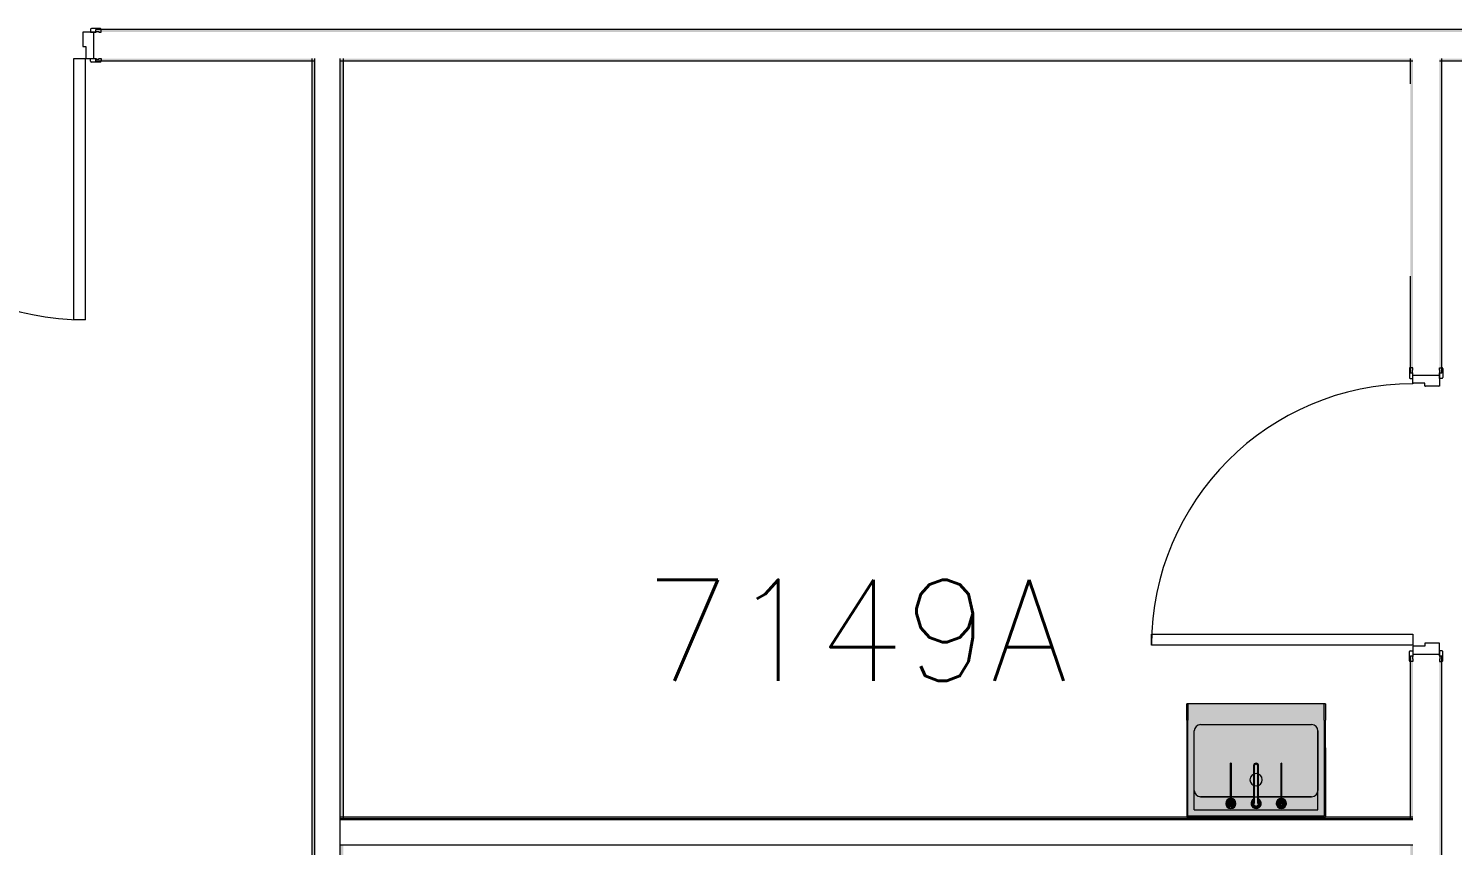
# Model space of a CAD drawing. Header units: millimetres. Extents: x -68474 to 336725, y -113450 to 40976.
# Drawn here: x 190159 to 195805, y -31396 to -28159 of the extents above; entities that cross this region are included whole.
import ezdxf

# ---------------------------------------------------------------- set-up
doc = ezdxf.new("R2010")
doc.units = ezdxf.units.MM
doc.header["$LTSCALE"] = 900
for name, color, linetype, lineweight in [('A-DETL-GENF', 92, 'Continuous', 15), ('A-DOOR', 31, 'Continuous', 15), ('A-WALL', 113, 'Continuous', 15), ('I-WALL', 2, 'Continuous', 15), ('P-SANR-FIXT', 6, 'Continuous', 15)]:
    doc.layers.add(name, color=color, linetype=linetype, lineweight=lineweight)
doc.layers.add('s5152a$0$ROOM-NO', color=4, linetype='Continuous')
doc.styles.add('s5152a$0$STANDARD', font='SIMPLEX')

# ---------------------------------------------------------------- blocks, each defined once
blk = doc.blocks.new('Basic Wall _ A-Gypsum Block-Internal-100mm-WithSkimCoat - ___-2801829-Level 7 - Proposed Works_GBP Submission 1')
at = {"layer": 'I-WALL'}
blk.add_hatch(color=31, dxfattribs=at).paths.add_polyline_path([(195776.8, -28172.5), (196045, -28172.5), (196045, -28162.5), (190425.1, -28162.5), (190425.1, -28172.5), (193737.6, -28172.5)], flags=0)
for p in [(190425.1, -28172.5), (196045, -28162.5)]:
    blk.add_line(p, (190425.1, -28162.5), dxfattribs=at)
blk = doc.blocks.new('Basic Wall _ A-Gypsum Block-Internal-100mm-WithSkimCoat - ___-2801828-Level 7 - Proposed Works_GBP Submission 1')
at = {"layer": 'I-WALL'}
h = blk.add_hatch(color=31, dxfattribs=at)
h.paths.add_polyline_path([(196045, -28287.5), (196045, -28277.5), (195752.6, -28277.5), (195752.6, -28287.5), (195776.8, -28287.5)], flags=0)
h.paths.add_polyline_path([(195282.3, -28287.5), (195647.6, -28287.5), (195647.6, -28277.5), (191396.5, -28277.5), (191396.5, -28287.5), (193737.6, -28287.5)], flags=0)
h.paths.add_polyline_path([(191291.5, -28287.5), (191291.5, -28277.5), (190425.1, -28277.5), (190425.1, -28287.5)], flags=0)
for p, q in [((190425.1, -28287.5), (190425.1, -28277.5)), ((191291.5, -28287.5), (190425.1, -28287.5)), ((195647.6, -28287.5), (191396.5, -28287.5)), ((196045, -28287.5), (195752.6, -28287.5))]:
    blk.add_line(p, q, dxfattribs=at)
blk = doc.blocks.new('Basic Wall _ A-Gypsum Block-Internal-100mm-WithSkimCoat - ___-2801805-Level 7 - Proposed Works_GBP Submission 1')
at = {"layer": 'I-WALL'}
h = blk.add_hatch(color=31, dxfattribs=at)
h.paths.add_polyline_path([(191281.5, -40122.5), (191291.5, -40122.5), (191291.5, -34047.5), (191281.5, -34047.5), (191281.5, -39874.6)], flags=0)
h.paths.add_polyline_path([(191281.5, -33942.5), (191291.5, -33942.5), (191291.5, -28277.5), (191281.5, -28277.5), (191281.5, -33702.4)], flags=0)
blk.add_line((191281.5, -28277.5), (191281.5, -33942.5), dxfattribs=at)
blk = doc.blocks.new('Basic Wall _ A-Gypsum Block-Internal-100mm-WithSkimCoat - ___-2801804-Level 7 - Proposed Works_GBP Submission 1')
at = {"layer": 'I-WALL'}
h = blk.add_hatch(color=31, dxfattribs=at)
h.paths.add_polyline_path([(191396.5, -40122.5), (191406.5, -40122.5), (191406.5, -39525.7), (191396.5, -39525.7), (191396.5, -39874.6)], flags=0)
h.paths.add_polyline_path([(191406.5, -39420.7), (191406.5, -38712.5), (191396.5, -38712.5), (191396.5, -39420.7)], flags=0)
h.paths.add_polyline_path([(191396.5, -38607.5), (191406.5, -38607.5), (191406.5, -37365), (191404, -37365), (191404, -37260), (191406.5, -37260), (191406.5, -35275), (191404, -35275), (191404, -34525), (191406.5, -34525), (191406.5, -34517.5), (191404, -34517.5), (191404, -34412.5), (191406.5, -34412.5), (191406.5, -31397.5), (191396.5, -31397.5), (191396.5, -38022.9)], flags=0)
h.paths.add_polyline_path([(191406.5, -31292.5), (191406.5, -28277.5), (191396.5, -28277.5), (191396.5, -31292.5)], flags=0)
blk.add_line((191406.5, -28277.5), (191406.5, -31292.5), dxfattribs=at)
blk = doc.blocks.new('Basic Wall _ A-Gypsum Block-Internal-100mm-WithSkimCoat - ___-2801871-Level 7 - Proposed Works_GBP Submission 1')
at = {"layer": 'I-WALL'}
for points in [[(195752.6, -29525), (195762.6, -29525), (195762.6, -28277.5), (195752.6, -28277.5), (195752.6, -28288.7)], [(195752.6, -32641.8), (195762.6, -32641.8), (195762.6, -30645), (195752.6, -30645), (195752.6, -32468)]]:
    blk.add_hatch(color=31, dxfattribs=at).paths.add_polyline_path(points, flags=0)
for p, q in [((195762.6, -29525), (195762.6, -28277.5)), ((195762.6, -29525), (195752.6, -29525)), ((195752.6, -30645), (195762.6, -30645)), ((195762.6, -32641.8), (195762.6, -30645))]:
    blk.add_line(p, q, dxfattribs=at)
blk = doc.blocks.new('Basic Wall _ A-Gypsum Block-Internal-100mm-WithSkimCoat - ___-2801870-Level 7 - Proposed Works_GBP Submission 1')
at = {"layer": 'I-WALL'}
blk.add_hatch(color=31, dxfattribs=at).paths.add_polyline_path([(195647.6, -29525), (195647.6, -28277.5), (195637.6, -28277.6), (195637.6, -29525)], flags=0)
h = blk.add_hatch(color=31, dxfattribs=at)
h.paths.add_polyline_path([(195647.6, -32641.8), (195647.6, -31397.5), (195637.6, -31397.5), (195637.6, -32641.8), (195643.4, -32641.8)], flags=0)
h.paths.add_polyline_path([(195637.6, -31292.5), (195647.6, -31292.5), (195647.6, -30645), (195637.6, -30645), (195637.6, -31233.6)], flags=0)
for p, q in [((195637.6, -28378), (195637.6, -28277.5)), ((195637.6, -29525), (195637.6, -29139.8)), ((195647.6, -29525), (195637.6, -29525)), ((195637.6, -30645), (195647.6, -30645)), ((195637.6, -31292.5), (195637.6, -30645))]:
    blk.add_line(p, q, dxfattribs=at)
blk = doc.blocks.new('A-Generic-Doorset-Single_Internal-RyderBP - Type 02 - 1120 x 2100mm _ L20_TBC _ GRP Leaf  _ GRP Frame _ dB-4782836-Level 7 - Proposed Works_GBP Submission 1')
at = {"layer": 'A-DETL-GENF'}
for p, q in [((-532, 52.5), (-532, 63.5)), ((-529, 66.5), (-493, 66.5)), ((-490, 63.5), (-490, 52.5)), ((590, 63.5), (590, 52.5)), ((590, 63.5), (590, 52.5)), ((629, 66.5), (593, 66.5)), ((629, 66.5), (593, 66.5)), ((632, 52.5), (632, 63.5)), ((632, 52.5), (632, 63.5)), ((-522, 52.5), (-532, 52.5)), ((-522, 54.5), (-522, 52.5)), ((-512, 54.5), (-522, 54.5)), ((-512, 52.5), (-512, 54.5)), ((-490, 52.5), (-512, 52.5)), ((590, 52.5), (612, 52.5)), ((590, 52.5), (612, 52.5)), ((612, 54.5), (622, 54.5)), ((612, 52.5), (612, 54.5)), ((612, 54.5), (622, 54.5)), ((612, 52.5), (612, 54.5)), ((622, 54.5), (622, 52.5)), ((622, 54.5), (622, 52.5)), ((622, 52.5), (632, 52.5)), ((622, 52.5), (632, 52.5)), ((-522, -52.5), (-532, -52.5)), ((-532, -52.5), (-532, -63.5)), ((-522, -54.5), (-522, -52.5)), ((-512, -54.5), (-522, -54.5)), ((-512, -52.5), (-512, -54.5)), ((-490, -52.5), (-512, -52.5)), ((-490, -63.5), (-490, -52.5)), ((524, -1088.5), (524, -52.5)), ((524, -52.5), (568, -52.5)), ((568, -52.5), (568, -1088.5)), ((590, -52.5), (612, -52.5)), ((590, -63.5), (590, -52.5)), ((590, -52.5), (612, -52.5)), ((590, -63.5), (590, -52.5)), ((612, -52.5), (612, -54.5)), ((612, -52.5), (612, -54.5)), ((612, -54.5), (622, -54.5)), ((612, -54.5), (622, -54.5)), ((622, -52.5), (632, -52.5)), ((622, -54.5), (622, -52.5)), ((622, -52.5), (632, -52.5)), ((622, -54.5), (622, -52.5)), ((632, -52.5), (632, -63.5)), ((632, -52.5), (632, -63.5)), ((-529, -66.5), (-493, -66.5)), ((629, -66.5), (593, -66.5)), ((629, -66.5), (593, -66.5)), ((568, -1088.5), (524, -1088.5))]:
    blk.add_line(p, q, dxfattribs=at)
for centre, radius, start, end in [((-529, 63.5), 3, 90, 180), ((-493, 63.5), 3, 360, 90), ((593, 63.5), 3, 90, 180), ((593, 63.5), 3, 90, 180), ((629, 63.5), 3, 360, 90), ((629, 63.5), 3, 360, 90), ((568, -52.5), 1036, 180, 270), ((-529, -63.5), 3, 180, 270), ((-493, -63.5), 3, 270, 360), ((593, -63.5), 3, 180, 270), ((593, -63.5), 3, 180, 270), ((629, -63.5), 3, 270, 360), ((629, -63.5), 3, 270, 360)]:
    blk.add_arc(centre, radius, start, end, dxfattribs=at)
at = {"layer": 'A-DOOR'}
for p, q in [((-510, 52.5), (-462, 52.5)), ((-510, 52.5), (-459, 52.5)), ((-503, -52.5), (-503, 52.5)), ((-459, 52.5), (-459, -5.5)), ((-459, 49.5), (-459, -2.5)), ((559, 52.5), (559, -5.5)), ((610, 52.5), (559, 52.5)), ((559, 49.5), (559, -2.5)), ((610, 52.5), (562, 52.5)), ((603, -52.5), (603, 52.5)), ((-474, -52.5), (-510, -52.5)), ((-471, -52.5), (-510, -52.5)), ((-471, -5.5), (-471, -49.5)), ((-462, -5.5), (-471, -5.5)), ((-471, -5.5), (-471, -52.5)), ((-459, -5.5), (-471, -5.5)), ((559, -5.5), (571, -5.5)), ((562, -5.5), (571, -5.5)), ((571, -5.5), (571, -52.5)), ((571, -52.5), (610, -52.5))]:
    blk.add_line(p, q, dxfattribs=at)
for centre, start, end in [((-462, 49.5), 360, 90), ((562, 49.5), 90, 180), ((-474, -49.5), 270, 360), ((-462, -2.5), 270, 360), ((562, -2.5), 180, 270)]:
    blk.add_arc(centre, 3, start, end, dxfattribs=at)
blk = doc.blocks.new('Basic Wall _ A-Gypsum Block-Internal-100mm-WithSkimCoat - ___-2801910-Level 7 - Proposed Works_GBP Submission 1')
at = {"layer": 'I-WALL'}
blk.add_hatch(color=31, dxfattribs=at).paths.add_polyline_path([(195296, -31292.5), (195647.6, -31292.5), (195647.6, -31282.5), (195301, -31282.5), (195301, -31285), (194751, -31285), (194751, -31282.5), (191396.5, -31282.5), (191396.5, -31292.5), (195271, -31292.5)], flags=0)
for p, q in [((191396.5, -31282.5), (194751, -31282.5)), ((195301, -31282.5), (195647.6, -31282.5))]:
    blk.add_line(p, q, dxfattribs=at)
blk = doc.blocks.new('BASIN TYPE B - Wall mounted sink with 200mm min_ upstand on back and both sides - all stainless steel grade 316 finish-V7-Level 7 - Proposed Works_GBP Submission 1')
at = {"layer": 'P-SANR-FIXT'}
for points in [[(-241, 500), (-275, 500), (-275, 115), (-270, 115), (-270, 495), (270, 495), (270, 115), (275, 115), (275, 500), (13.9, 500)], [(-100, 465), (-114.1, 459.1), (-120, 445), (-113.5, 430.6), (-101, 425.4), (-101.8, 436), (-108.7, 440.5), (-107.8, 450.5), (-100, 455)], [(-100, 455), (-108.7, 450), (-107.8, 439.5), (-107.8, 440.5), (-106.7, 450.1), (-100, 454)], [(-100, 454), (-107.8, 448.6), (-106.9, 440), (-100, 436), (-100, 447.6), (-102.2, 446.4), (-100, 450)], [(-100, 465), (-99.1, 454.5), (-91.3, 449.5), (-92.2, 439.5), (-99, 435), (-99, 425.4), (-85.9, 430.9), (-80, 445), (-85.9, 459.1), (-96.2, 463.4)], [(-100, 455), (-100, 454), (-92.2, 448.6), (-92.8, 440.2), (-91.3, 441.9), (-92.2, 450.5), (-98.2, 454)], [(-100, 454), (-100, 442.4), (-97.8, 443.6), (-100, 440), (-100, 436), (-92.2, 440.5), (-93.1, 450)], [(0.1, 465), (-14, 459.1), (-19.9, 445), (-14, 430.9), (-7.5, 428.1), (-6.4, 451.3), (0.1, 455)], [(0.1, 455), (-8.6, 450), (-7.5, 445), (-6.5, 448.8), (-3.8, 451.5), (0.1, 453.1)], [(0, 452.5), (-3.8, 451.5), (-6.6, 448.6), (-7.5, 445), (-7, 294.3), (-3.8, 290.3), (1.3, 289.4), (5.8, 292), (7.5, 297), (7.2, 446.9), (5.2, 445.3), (6.5, 448.8), (3.7, 451.5), (1.9, 452.2)], [(0.1, 465), (0.1, 455), (8.8, 450), (8.8, 440), (7.5, 437.9), (7.5, 428.1), (14.2, 430.9), (20.1, 445), (13.9, 459.3), (3.9, 463.4)], [(0.1, 455), (0.1, 452.5), (3.7, 451.5), (6.4, 448.6), (6.5, 446.3), (7.2, 446.9), (8.8, 440), (8.8, 450), (1.9, 453.9)], [(100, 465), (85.9, 459.1), (80, 445), (85.9, 430.9), (99, 425.4), (98.2, 436), (91.3, 440.5), (92.2, 450.5), (100, 455)], [(100, 455), (91.3, 450), (92.2, 439.5), (92.2, 440.5), (92.2, 449.5), (100, 454)], [(100, 454), (92.2, 448.6), (93.1, 440), (100, 436), (100, 450)], [(100, 465), (101, 454.4), (108.7, 449.5), (107.8, 439.5), (101, 435), (101, 425.4), (114.1, 430.9), (120, 445), (114.1, 459.1), (103.5, 463.5)], [(100, 455), (100, 454), (107.8, 448.6), (107.8, 440.5), (108.7, 441), (107.8, 450.5), (101.8, 454)], [(100, 454), (100, 436), (107.8, 440.5), (106.9, 450)], [(-99, 435), (-101, 435), (-100, 393), (-99, 393)], [(100, 435), (99, 435), (100, 393), (101, 393), (101, 435)], [(-101, 393), (-101, 357.7), (-99, 357.7), (-99, 393)], [(-101, 357.7), (-101, 313.8), (-99, 313.8), (-99, 357.7)], [(99, 393), (99, 357.7), (101, 357.7), (101, 393)], [(99, 357.7), (99, 313.8), (101, 313.8), (101, 357.7)], [(-99, 313.8), (-101, 313.8), (-101, 306), (-99, 306), (-99, 309)], [(-101, 300), (-101, 290), (-99, 290), (-99, 300)], [(-8.7, 300), (-9.9, 294.3), (-8.7, 290), (-5, 286.3), (0, 285), (5, 286.3), (8.8, 290.3), (9.9, 295.8), (8.7, 300), (3.8, 290.3), (-1.5, 289.4), (-5.8, 292), (-7.5, 297)], [(99, 313.8), (99, 306), (101, 306), (101, 313.8)], [(99, 300), (99, 290), (101, 290), (101, 300)]]:
    blk.add_hatch(color=51, dxfattribs=at).paths.add_polyline_path(points, flags=0)
h = blk.add_hatch(color=51, dxfattribs=at)
h.paths.add_polyline_path([(270, 495), (-270, 495), (-270, 50), (270, 50.8), (270, 492.5)], flags=0)
h.paths.add_polyline_path([(-100, 465), (-85.9, 459.1), (-80, 445), (-85.9, 430.9), (-99, 425), (-99, 418), (-7.5, 418), (-7.5, 428.1), (-14, 430.9), (-19.9, 445), (-14, 459.1), (0.1, 465), (14.2, 459.1), (20.1, 445), (13.9, 430.7), (7.5, 427.9), (7.5, 418), (99, 418), (99, 425.4), (85.9, 430.9), (80.5, 446.2), (85.9, 459.1), (100, 465), (114.1, 459.1), (120, 445), (114.1, 430.9), (101, 425), (101, 418), (226.5, 417.1), (232.5, 414.6), (237.7, 410.7), (241.7, 405.5), (244.1, 399.4), (245, 393), (244.1, 150.6), (241.7, 144.5), (237.7, 139.3), (232.5, 135.4), (226.5, 132.9), (220, 132), (-226.5, 132.9), (-232.5, 135.4), (-238.1, 140), (-241.7, 144.5), (-244.1, 150.6), (-245, 157), (-244.1, 399.4), (-241, 406.3), (-237.7, 410.7), (-232.5, 414.6), (-226.5, 417.1), (-220, 418), (-101, 418), (-101, 425.4), (-114.1, 430.9), (-120, 445), (-114.1, 459.1), (-102.2, 464.1)], flags=0)
h.paths.add_polyline_path([(-100, 449.8), (-102.2, 446.4), (-100, 448.6), (-100, 449.5)], flags=0)
h.paths.add_polyline_path([(-97.8, 443.6), (-100, 441.9), (-98.9, 441.9), (-98.5, 442.4)], flags=0)
h = blk.add_hatch(color=51, dxfattribs=at)
h.paths.add_polyline_path([(-99, 418), (-99, 306), (-101, 306), (-101, 418), (-226.5, 417.1), (-232.5, 414.6), (-237.7, 410.7), (-241.7, 405.5), (-244.1, 399.4), (-245, 393), (-244.1, 150.6), (-241, 143.7), (-237.7, 139.3), (-232.5, 135.4), (-226.5, 132.9), (-220, 132), (226.5, 132.9), (232.5, 135.4), (238.1, 140), (241.7, 144.5), (244.1, 150.6), (245, 157), (244.1, 399.4), (241.7, 405.5), (237.7, 410.7), (232.5, 414.6), (226.5, 417.1), (220, 418), (101, 417.1), (101, 306), (99, 306), (99, 418), (7.5, 418), (8.7, 300), (9.9, 294.3), (8.7, 290), (4.6, 286.2), (-0.2, 285), (-5, 286.3), (-8.7, 290), (-9.9, 295.8), (-8.7, 300), (-7.5, 300), (-7.5, 418), (-9.6, 418)], flags=0)
h.paths.add_polyline_path([(99, 300), (101, 300), (101, 290), (99, 290), (99, 294.3)], flags=0)
h.paths.add_polyline_path([(-101, 300), (-99, 300), (-99, 290), (-101, 290), (-101, 294.3)], flags=0)
h = blk.add_hatch(color=51, dxfattribs=at)
h.paths.add_polyline_path([(-270, 115), (-275, 115), (-275, 50), (-270, 50), (-270, 98.2)], flags=0)
h.paths.add_polyline_path([(270, 115), (270, 50), (275, 50), (275, 115)], flags=0)
for p, q in [((-275, 500), (275, 500)), ((-275, 224), (-275, 500)), ((275, 500), (-275, 500)), ((-275, 500), (-275, 115)), ((-270, 495), (270, 495)), ((-270, 115), (-270, 495)), ((245, 470), (-245, 470)), ((-245, 470), (-245, 157)), ((245, 470), (245, 157)), ((270, 495), (270, 115)), ((275, 224), (275, 500)), ((275, 115), (275, 500)), ((220, 418), (-220, 418)), ((-220, 418), (-101, 418)), ((-100, 285), (-100, 445)), ((-99, 418), (-7.5, 418)), ((-9.6, 427.5), (-9.6, 295)), ((7.5, 418), (99, 418)), ((9.6, 427.4), (9.6, 295)), ((100, 445), (100, 285)), ((101, 418), (220, 418)), ((-245, 157), (-245, 393)), ((245, 393), (245, 157)), ((-275, 50), (-275, 115)), ((-270, 115), (-270, 50)), ((220, 132), (-220, 132)), ((220, 132), (-220, 132)), ((270, 50), (270, 115)), ((275, 115), (275, 50)), ((-275, 50), (-270, 50)), ((-270, 50), (270, 50)), ((270, 50), (275, 50))]:
    blk.add_line(p, q, dxfattribs=at)
at = {"layer": 'P-SANR-FIXT', "lineweight": 5}
for p, q in [((-101, 393), (-101, 435)), ((-99, 435), (-101, 435)), ((-99, 435), (-99, 393)), ((99, 393), (99, 435)), ((99, 435), (101, 435)), ((101, 435), (101, 393)), ((-101, 357.7), (-101, 393)), ((-101, 313.8), (-101, 357.7)), ((-99, 357.7), (-101, 357.7)), ((-99, 393), (-99, 357.7)), ((-99, 357.7), (-99, 313.8)), ((99, 357.7), (99, 393)), ((99, 313.8), (99, 357.7)), ((99, 357.7), (101, 357.7)), ((101, 393), (101, 357.7)), ((101, 357.7), (101, 313.8)), ((-101, 305), (-101, 313.8)), ((-99, 313.8), (-101, 313.8)), ((-99, 305), (-101, 305)), ((-101, 300), (-101, 305)), ((-101, 290), (-101, 300)), ((-101, 285), (-101, 290)), ((-101, 289.8), (-101, 285)), ((-101, 285), (-99, 285)), ((-99, 313.8), (-99, 305)), ((-99, 305), (-99, 300)), ((-99, 300), (-99, 290)), ((-99, 290), (-99, 285)), ((-99, 285), (-99, 289.8)), ((99, 305), (99, 313.8)), ((99, 313.8), (101, 313.8)), ((101, 305), (99, 305)), ((99, 300), (99, 305)), ((99, 290), (99, 300)), ((99, 285), (99, 290)), ((99, 289.8), (99, 285)), ((99, 285), (101, 285)), ((101, 313.8), (101, 305)), ((101, 305), (101, 300)), ((101, 300), (101, 290)), ((101, 290), (101, 285)), ((101, 285), (101, 289.8))]:
    blk.add_line(p, q, dxfattribs=at)
at = {"layer": 'P-SANR-FIXT', "lineweight": 5, "flags": 128}
for points in [[(-7.5, 445), (-7.5, 444.9), (-7.5, 444.8), (-7.5, 444.5), (-7.5, 444), (-7.5, 443.5), (-7.5, 442.9), (-7.5, 442.1), (-7.5, 441.2), (-7.5, 440.2), (-7.5, 439.1), (-7.5, 437.9), (-7.5, 436.5), (-7.5, 435.1), (-7.5, 433.5), (-7.5, 431.9), (-7.5, 430.2), (-7.5, 428.3), (-7.5, 426.4), (-7.5, 424.4), (-7.5, 422.3), (-7.5, 420.1), (-7.5, 417.8), (-7.5, 415.4), (-7.5, 413), (-7.5, 410.5), (-7.5, 408), (-7.5, 405.3), (-7.5, 402.7), (-7.5, 400), (-7.5, 397.2), (-7.5, 394.4), (-7.5, 391.5), (-7.5, 388.6), (-7.5, 385.7), (-7.5, 382.7), (-7.5, 379.8), (-7.5, 376.8), (-7.5, 373.8), (-7.5, 370.8), (-7.5, 367.8), (-7.5, 364.8), (-7.5, 361.8), (-7.5, 358.9), (-7.5, 355.9), (-7.5, 353), (-7.5, 350.1), (-7.5, 347.2), (-7.5, 344.3), (-7.5, 341.5), (-7.5, 338.8), (-7.5, 336.1), (-7.5, 333.4), (-7.5, 330.8), (-7.5, 328.3), (-7.5, 325.9), (-7.5, 323.5), (-7.5, 321.2), (-7.5, 318.9), (-7.5, 316.8), (-7.5, 314.7), (-7.5, 312.7), (-7.5, 310.8), (-7.5, 309), (-7.5, 307.3), (-7.5, 305.7), (-7.5, 304.2), (-7.5, 302.8), (-7.5, 301.6), (-7.5, 300.4), (-7.5, 299.3), (-7.5, 298.4), (-7.5, 297.6), (-7.5, 297)], [(7.5, 297), (7.5, 297.7), (7.5, 298.5), (7.5, 299.5), (7.5, 300.6), (7.5, 301.8), (7.5, 303.1), (7.5, 304.5), (7.5, 306), (7.5, 307.6), (7.5, 309.3), (7.5, 311.2), (7.5, 313.1), (7.5, 315.1), (7.5, 317.1), (7.5, 319.3), (7.5, 321.6), (7.5, 323.9), (7.5, 326.3), (7.5, 328.8), (7.5, 331.3), (7.5, 333.9), (7.5, 336.6), (7.5, 339.3), (7.5, 342), (7.5, 344.8), (7.5, 347.7), (7.5, 350.6), (7.5, 353.5), (7.5, 356.4), (7.5, 359.4), (7.5, 362.4), (7.5, 365.3), (7.5, 368.3), (7.5, 371.3), (7.5, 374.3), (7.5, 377.3), (7.5, 380.3), (7.5, 383.3), (7.5, 386.2), (7.5, 389.1), (7.5, 392), (7.5, 394.9), (7.5, 397.7), (7.5, 400.4), (7.5, 403.2), (7.5, 405.8), (7.5, 408.4), (7.5, 411), (7.5, 413.4), (7.5, 415.9), (7.5, 418.2), (7.5, 420.5), (7.5, 422.6), (7.5, 424.7), (7.5, 426.7), (7.5, 428.6), (7.5, 430.5), (7.5, 432.2), (7.5, 433.8), (7.5, 435.3), (7.5, 436.8), (7.5, 438.1), (7.5, 439.3), (7.5, 440.4), (7.5, 441.4), (7.5, 442.2), (7.5, 443), (7.5, 443.6), (7.5, 444.1), (7.5, 444.5), (7.5, 444.8), (7.5, 445), (7.5, 445)]]:
    blk.add_lwpolyline(points, dxfattribs=at)
at = {"layer": 'P-SANR-FIXT'}
for centre, radius, start, end in [((-100, 445), 20, 90, 270), ((-100, 445), 20, 270, 90), ((0.1, 445), 20, 298.3304, 241.0016), ((100, 445), 20, 90, 270), ((100, 445), 20, 270, 90), ((-220, 393), 25, 90, 180), ((-220, 393), 25, 90, 180), ((220, 393), 25, 360, 90), ((220, 393), 25, 0, 90), ((0, 350.5), 24.2, 90, 270), ((0, 350.5), 24.2, 270, 90), ((0, 295), 9.59, 180, 360), ((-220, 157), 25, 180, 270), ((-220, 157), 25, 180, 270), ((220, 157), 25, 270, 0), ((220, 157), 25, 270, 360)]:
    blk.add_arc(centre, radius, start, end, dxfattribs=at)
at = {"layer": 'P-SANR-FIXT', "lineweight": 5}
for centre, radius, start, end in [((-100, 445), 20, 90, 266.818), ((-100, 445), 10, 90, 270), ((-100, 445), 8.97, 90, 150), ((-100, 445), 20, 273.182, 90), ((-100, 445), 10, 270, 90), ((-100, 445), 8.97, 30, 90), ((0.1, 445), 20, 90, 245.8096), ((0.1, 445), 10, 90, 218.7499), ((0.1, 445), 20, 293.5393, 90), ((0.1, 445), 10, 321.2527, 90), ((100, 445), 20, 90, 266.818), ((100, 445), 10, 90, 270), ((100, 445), 8.97, 90, 150), ((100, 445), 20, 273.182, 90), ((100, 445), 10, 270, 90), ((100, 445), 8.97, 30, 90), ((-100, 445), 8.97, 156.1526, 270), ((-100, 445), 8.97, 270, 23.8474), ((100, 445), 8.97, 156.1526, 270), ((100, 445), 8.97, 270, 23.8474), ((0, 295), 10, 139.0486, 180), ((0, 295), 10, 180, 0), ((0, 295), 10, 0, 40.9514)]:
    blk.add_arc(centre, radius, start, end, dxfattribs=at)
blk.add_open_spline([(-7.5, 297), (-7.5, 295.8), (-7.2, 294.2), (-6, 292.3), (-4.9, 291.1), (-3.5, 290.1), (-2.2, 289.6), (-1.2, 289.3), (-0.1, 289.2), (1.2, 289.3), (2.6, 289.7), (3.8, 290.3), (4.9, 291.1), (6.1, 292.3), (6.7, 293.5), (7, 294.3)], degree=3, knots=[-1, -1, -1, -1, -0.8611111, -0.7916667, -0.7222222, -0.6527778, -0.5833333, -0.5486111, -0.5138889, -0.4444444, -0.3888889, -0.3333333, -0.2777778, -0.2222222, -0.1153868, -0.1153868, -0.1153868, -0.1153868], dxfattribs=at)
blk.add_open_spline([(7.1, 294.4), (7.3, 295.2), (7.5, 296), (7.5, 297)], degree=3, dxfattribs=at)

msp = doc.modelspace()

# ---------------------------------------------------------------- linework, layer by layer
at = {"layer": 'A-WALL'}
for p, q in [((191294, -40175), (191294, -28277.51623)), ((191394, -40175), (191394, -28277.51623)), ((195647.55934, -31295.01623), (191396.5, -31295.01623)), ((195647.55934, -31395.01623), (191396.5, -31395.01623))]:
    msp.add_line(p, q, dxfattribs=at)
at = {"layer": 'I-WALL', "lineweight": 25}
msp.add_line((195647.55934, -31292.51623), (191396.5, -31292.51623), dxfattribs=at)

# ---------------------------------------------------------------- block references
at = {"layer": 'A-DOOR'}
msp.add_blockref('A-Generic-Doorset-Single_Internal-RyderBP - Type 02 - 1120 x 2100mm _ L20_TBC _ GRP Leaf  _ GRP Frame _ dB-4782836-Level 7 - Proposed Works_GBP Submission 1', (189815.05389, -28225.01623), dxfattribs=at)
at = {"layer": 'A-DOOR', "rotation": 269.9999999999998}
msp.add_blockref('A-Generic-Doorset-Single_Internal-RyderBP - Type 02 - 1120 x 2100mm _ L20_TBC _ GRP Leaf  _ GRP Frame _ dB-4782836-Level 7 - Proposed Works_GBP Submission 1', (195700.05934, -30034.97659), dxfattribs=at)
at = {"layer": 'I-WALL'}
for name in ['Basic Wall _ A-Gypsum Block-Internal-100mm-WithSkimCoat - ___-2801829-Level 7 - Proposed Works_GBP Submission 1', 'Basic Wall _ A-Gypsum Block-Internal-100mm-WithSkimCoat - ___-2801828-Level 7 - Proposed Works_GBP Submission 1', 'Basic Wall _ A-Gypsum Block-Internal-100mm-WithSkimCoat - ___-2801805-Level 7 - Proposed Works_GBP Submission 1', 'Basic Wall _ A-Gypsum Block-Internal-100mm-WithSkimCoat - ___-2801804-Level 7 - Proposed Works_GBP Submission 1', 'Basic Wall _ A-Gypsum Block-Internal-100mm-WithSkimCoat - ___-2801870-Level 7 - Proposed Works_GBP Submission 1', 'Basic Wall _ A-Gypsum Block-Internal-100mm-WithSkimCoat - ___-2801871-Level 7 - Proposed Works_GBP Submission 1', 'Basic Wall _ A-Gypsum Block-Internal-100mm-WithSkimCoat - ___-2801910-Level 7 - Proposed Works_GBP Submission 1']:
    msp.add_blockref(name, (0, 0), dxfattribs=at)
at = {"layer": 'P-SANR-FIXT', "rotation": 180}
msp.add_blockref('BASIN TYPE B - Wall mounted sink with 200mm min_ upstand on back and both sides - all stainless steel grade 316 finish-V7-Level 7 - Proposed Works_GBP Submission 1', (195025.99462, -30785.01623), dxfattribs=at)

# ---------------------------------------------------------------- texts
at = {"layer": 's5152a$0$ROOM-NO', "style": 's5152a$0$STANDARD'}
msp.add_text('7149A', height=400, dxfattribs=at).set_placement((192600.14926, -30743.05894))

doc.saveas('drawing.dxf')
